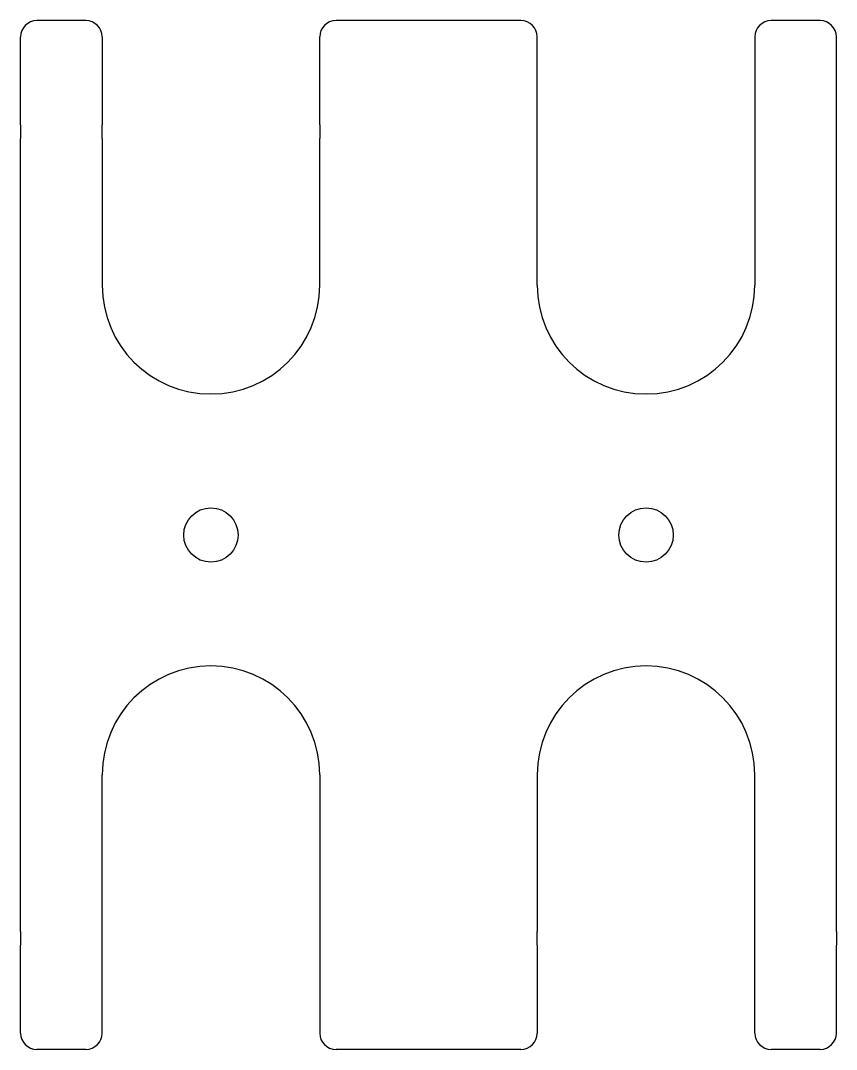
# Model space of a CAD drawing. Header units: millimetres. Extents: x 236 to 386, y 78 to 268.
import ezdxf

# ---------------------------------------------------------------- set-up
doc = ezdxf.new("R2010")
doc.units = ezdxf.units.MM
doc.layers.add('Default', color=7, linetype='Continuous')
doc.layers.add('SUPORTE_BODY_PUM', color=7, linetype='Continuous')

# ---------------------------------------------------------------- blocks, each defined once
blk = doc.blocks.new('SE')
at = {"layer": 'SUPORTE_BODY_PUM', "color": 7, "linetype": 'Continuous'}
for p, q in [((247.5, 267.54), (238.5, 267.54)), ((327.5, 267.54), (293.5, 267.54)), ((382.5, 267.54), (373.5, 267.54)), ((235.5, 248.4), (235.5, 264.54)), ((250.5, 264.54), (250.5, 248.4)), ((290.5, 248.4), (290.5, 264.54)), ((330.5, 248.4), (330.5, 264.54)), ((370.5, 264.54), (370.5, 248.4)), ((385.5, 248.4), (385.5, 264.54)), ((235.5, 248.4), (235.5, 245.88)), ((250.5, 245.88), (250.5, 248.4)), ((290.5, 248.4), (290.5, 245.88)), ((330.5, 245.88), (330.5, 248.4)), ((370.5, 248.4), (370.5, 245.88)), ((385.5, 245.88), (385.5, 248.4)), ((235.5, 100.03), (235.5, 245.88)), ((250.5, 245.88), (250.5, 218.88)), ((290.5, 218.88), (290.5, 245.88)), ((330.5, 218.88), (330.5, 245.88)), ((370.5, 245.88), (370.5, 218.88)), ((385.5, 100.03), (385.5, 245.88)), ((250.5, 100.03), (250.5, 128.88)), ((290.5, 128.88), (290.5, 100.03)), ((330.5, 128.88), (330.5, 100.03)), ((370.5, 100.03), (370.5, 128.88)), ((235.5, 100.03), (235.5, 97.51)), ((250.5, 97.51), (250.5, 100.03)), ((290.5, 100.03), (290.5, 97.51)), ((330.5, 97.51), (330.5, 100.03)), ((370.5, 97.51), (370.5, 100.03)), ((385.5, 100.03), (385.5, 97.51)), ((235.5, 81.37), (235.5, 97.51)), ((250.5, 81.37), (250.5, 97.51)), ((290.5, 97.51), (290.5, 81.37)), ((330.5, 97.51), (330.5, 81.37)), ((370.5, 81.37), (370.5, 97.51)), ((385.5, 81.37), (385.5, 97.51)), ((247.5, 78.37), (238.5, 78.37)), ((327.5, 78.37), (293.5, 78.37)), ((382.5, 78.37), (373.5, 78.37))]:
    blk.add_line(p, q, dxfattribs=at)
for centre in [(270.5, 172.95), (350.5, 172.95)]:
    blk.add_circle(centre, 5, dxfattribs=at)
for centre, radius, start, end in [((238.5, 264.54), 3, 90, 180), ((247.5, 264.54), 3, 0, 90), ((293.5, 264.54), 3, 90, 180), ((327.5, 264.54), 3, 0, 90), ((373.5, 264.54), 3, 90, 180), ((382.5, 264.54), 3, 0, 90), ((270.5, 218.88), 20, 180, 0), ((350.5, 218.88), 20, 180, 0), ((270.5, 128.88), 20, 0, 180), ((350.5, 128.88), 20, 0, 180), ((238.5, 81.37), 3, 180, 270), ((247.5, 81.37), 3, 270, 0), ((293.5, 81.37), 3, 180, 270), ((327.5, 81.37), 3, 270, 0), ((373.5, 81.37), 3, 180, 270), ((382.5, 81.37), 3, 270, 0)]:
    blk.add_arc(centre, radius, start, end, dxfattribs=at)

msp = doc.modelspace()

# ---------------------------------------------------------------- block references
at = {"layer": 'Default'}
msp.add_blockref('SE', (0, 0), dxfattribs=at)

doc.saveas('drawing.dxf')
